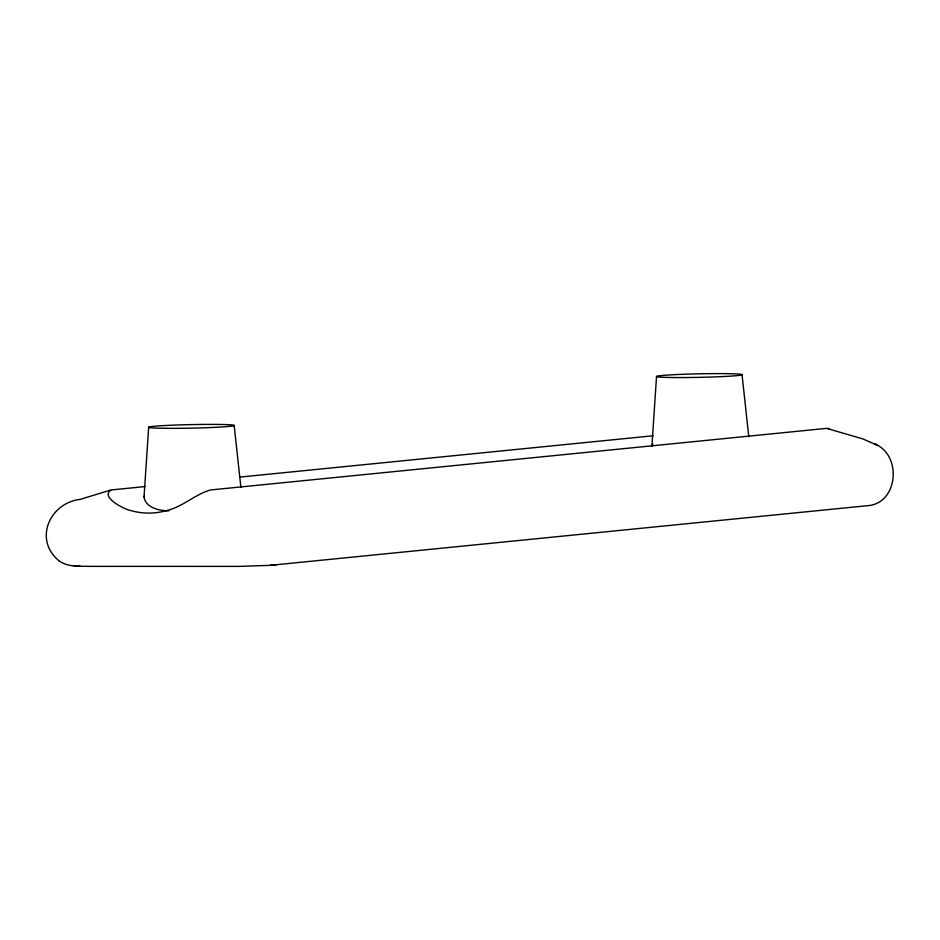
<?xml version="1.0" encoding="UTF-8"?>
<svg xmlns="http://www.w3.org/2000/svg" width="940" height="940" viewBox="0 0 940 940"><rect width="100%" height="100%" fill="white"/><g stroke="black" fill="none" stroke-linecap="round" stroke-linejoin="round"><path stroke-width="1.41" d="M168.812 510.89C159.542 510.667 145.853 508.082 144.031 497.119L148.661 427.242M656.531 376.458L651.902 446.336L652.854 444.056M144.031 497.119L144.302 496.014M145.03 486.568L111.461 489.928C99.1 496.708 125.361 509.915 130.742 510.549A82.367 72.885 84.3 0 0 166.674 510.561C182.713 506.836 194.921 494.37 210.537 489.963L826.601 428.358L862.955 438.933L877.631 445.454L874.729 443.751M110.521 490.093L80.182 499.375C49.644 502.829 33.1 540.112 59.361 561.039M239.923 477.085L653.065 435.772M58.903 560.769C67.892 567.29 79.348 566.08 89.805 566.362L239.395 566.385L270.121 565.34L866.856 505.744C897.865 504.275 902.318 456.346 875.916 444.444M270.121 565.34L272.412 565.14M273.552 565.034L276.196 564.811M74.119 565.927L76.669 566.056M77.961 566.115L80.17 566.209M828.328 428.429L829.491 429.039M742.024 374.555L748.78 436.665M234.154 425.327L240.91 487.449M674.332 377.539A42.817 1.763 -1.2 0 0 741.918 374.849A42.817 1.763 -1.2 0 0 681.723 374.343A42.817 1.763 -1.2 0 0 674.332 377.539M166.462 428.323A42.817 1.763 -1.2 0 0 234.048 425.632A42.817 1.763 -1.2 0 0 173.853 425.127A42.817 1.763 -1.2 0 0 166.462 428.323"/></g></svg>
